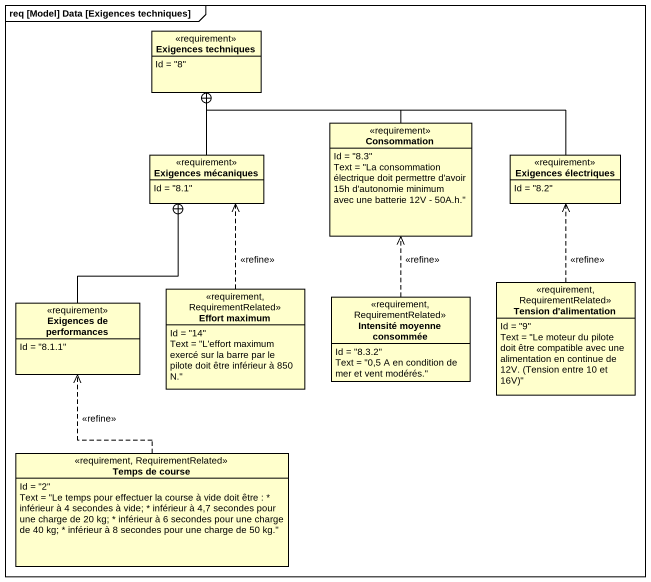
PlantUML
@startuml
mainframe req [Model] Data [Exigences techniques]
hide circle
hide empty members
class "Exigences techniques" as Exigences_techniques <<requirement>> {
  Id = "8"
}
class Consommation <<requirement>> {
  Id = "8.3"
  Text = "La consommation électrique doit permettre d'avoir 15h d'autonomie minimum avec une batterie 12V - 50A.h."
}
class "Exigences mécaniques" as Exigences_mécaniques <<requirement>> {
  Id = "8.1"
}
class "Exigences électriques" as Exigences_électriques <<requirement>> {
  Id = "8.2"
}
class "Effort maximum" as Effort_maximum <<requirement, RequirementRelated>> {
  Id = "14"
  Text = "L'effort maximum exercé sur la barre par le pilote doit être inférieur à 850 N."
}
class "Tension d'alimentation" as Tension_d_alimentation <<requirement, RequirementRelated>> {
  Id = "9"
  {field} Text = "Le moteur du pilote doit être compatible avec une alimentation en continue de 12V. (Tension entre 10 et 16V)"
}
class "Exigences de performances" as Exigences_de_performances <<requirement>> {
  Id = "8.1.1"
}
class "Intensité moyenne consommée" as Intensité_moyenne_consommée <<requirement, RequirementRelated>> {
  Id = "8.3.2"
  Text = "0,5 A en condition de mer et vent modérés."
}
class "Temps de course" as Temps_de_course <<requirement, RequirementRelated>> {
  Id = "2"
  Text = "Le temps pour effectuer la course à vide doit être : * inférieur à 4 secondes à vide; * inférieur à 4,7 secondes pour une charge de 20 kg; * inférieur à 6 secondes pour une charge de 40 kg; * inférieur à 8 secondes pour une charge de 50 kg."
}
Consommation -up-+ Exigences_techniques
Exigences_mécaniques -up-+ Exigences_techniques
Exigences_électriques -left-+ Exigences_techniques
Effort_maximum .up.> Exigences_mécaniques : <<refine>>
Tension_d_alimentation .up.> Exigences_électriques : <<refine>>
Exigences_de_performances -up-+ Exigences_mécaniques
Intensité_moyenne_consommée .up.> Consommation : <<refine>>
Temps_de_course .up.> Exigences_de_performances : <<refine>>
@enduml
